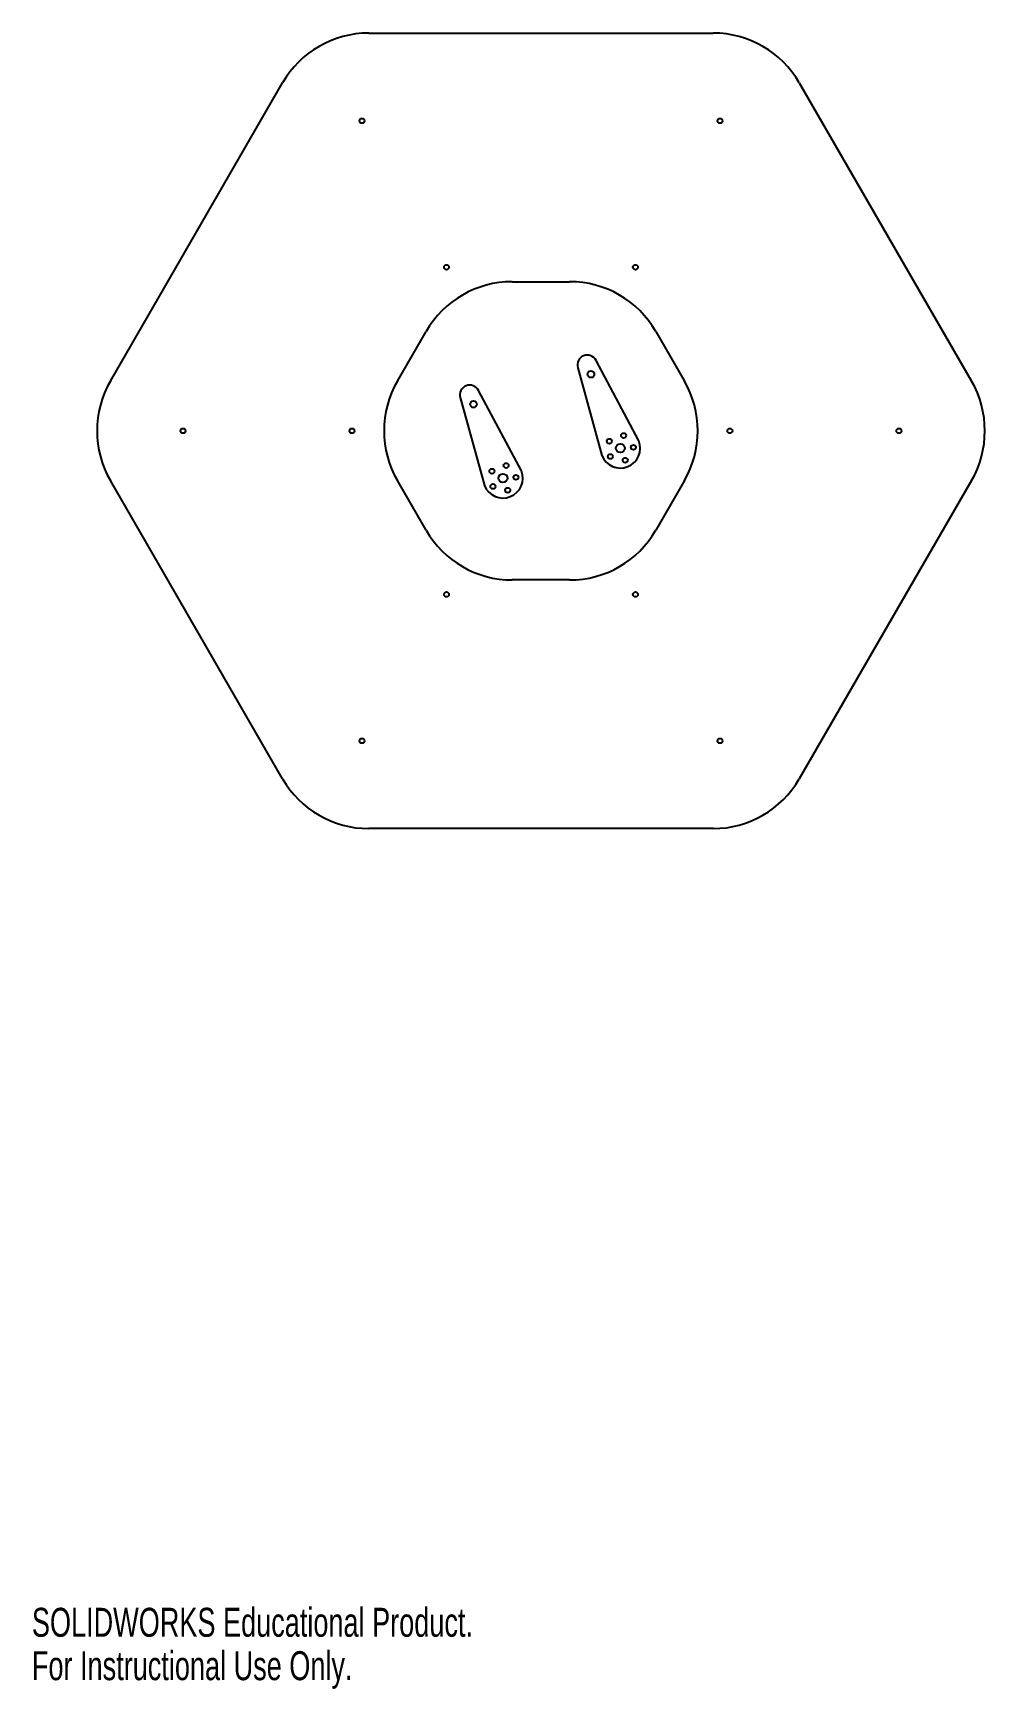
# Model space of a CAD drawing. Header units: millimetres. Extents: x 1 to 479, y 0 to 832.
import ezdxf

# ---------------------------------------------------------------- set-up
doc = ezdxf.new("R2010")
doc.units = ezdxf.units.MM
doc.styles.add('SLDTEXTSTYLE0', font='TXT', dxfattribs={"width": 0.7})

msp = doc.modelspace()

# ---------------------------------------------------------------- linework, layer by layer
at = {"color": 7, "linetype": 'Continuous', "lineweight": 25}
for p, q in [((169.37, 832.45), (342.57, 832.45)), ((39.46, 657.45), (126.07, 807.45)), ((385.87, 807.45), (472.48, 657.45)), ((241.54, 707.45), (270.4, 707.45)), ((183.8, 657.45), (198.23, 682.45)), ((313.7, 682.45), (328.14, 657.45)), ((305.19, 627.43), (283.66, 667.88)), ((274.43, 664.2), (286.61, 620.03)), ((246.13, 612.35), (224.6, 652.81)), ((215.37, 649.13), (227.55, 604.95)), ((126.07, 457.45), (39.46, 607.45)), ((198.23, 582.45), (183.8, 607.45)), ((328.14, 607.45), (313.7, 582.45)), ((472.48, 607.45), (385.87, 457.45)), ((270.4, 557.45), (241.54, 557.45)), ((342.57, 432.45), (169.37, 432.45))]:
    msp.add_line(p, q, dxfattribs=at)
for centre, radius in [((165.97, 788.33), 1.25), ((345.97, 788.33), 1.25), ((208.47, 714.72), 1.25), ((303.47, 714.72), 1.25), ((281.1, 660.89), 1.7), ((222.04, 645.81), 1.7), ((75.97, 632.45), 1.25), ((160.97, 632.45), 1.25), ((350.97, 632.45), 1.25), ((435.97, 632.45), 1.25), ((290.36, 627.23), 1.25), ((295.9, 623.73), 2.25), ((297.52, 630.08), 1.25), ((302.44, 624.15), 1.25), ((238.46, 615), 1.25), ((290.86, 619.54), 1.25), ((298.33, 617.64), 1.25), ((231.31, 612.15), 1.25), ((236.84, 608.65), 2.25), ((243.38, 609.08), 1.25), ((231.81, 604.47), 1.25), ((239.27, 602.57), 1.25), ((208.47, 550.17), 1.25), ((303.47, 550.17), 1.25), ((165.97, 476.56), 1.25), ((345.97, 476.56), 1.25)]:
    msp.add_circle(centre, radius, dxfattribs=at)
for centre, radius, start, end in [((169.37, 782.45), 50, 90, 150), ((342.57, 782.45), 50, 30, 90), ((241.54, 657.45), 50, 90, 150), ((270.4, 657.45), 50, 30, 90), ((279.25, 665.53), 5, 28.02377, 195.41985), ((82.76, 632.45), 50, 150, 210), ((227.1, 632.45), 50, 150, 210), ((220.19, 650.46), 5, 28.02377, 195.41985), ((284.84, 632.45), 50, 330, 30), ((429.17, 632.45), 50, 330, 30), ((295.9, 623.73), 10, 201.72181, 21.72181), ((236.84, 608.65), 10, 201.72181, 21.72181), ((241.54, 607.45), 50, 210, 270), ((270.4, 607.45), 50, 270, 330), ((169.37, 482.45), 50, 210, 270), ((342.57, 482.45), 50, 270, 330)]:
    msp.add_arc(centre, radius, start, end, dxfattribs=at)

# ---------------------------------------------------------------- texts
at = {"color": 7, "linetype": 'Continuous', "char_height": 14.5493, "attachment_point": 1, "style": 'SLDTEXTSTYLE0'}
for s, insert in [('SOLIDWORKS Educational Product.', (0, 40.58)), ('For Instructional Use Only.', (0, 18.76))]:
    msp.add_mtext(s, dxfattribs=dict(at, insert=insert))

doc.saveas('drawing.dxf')
